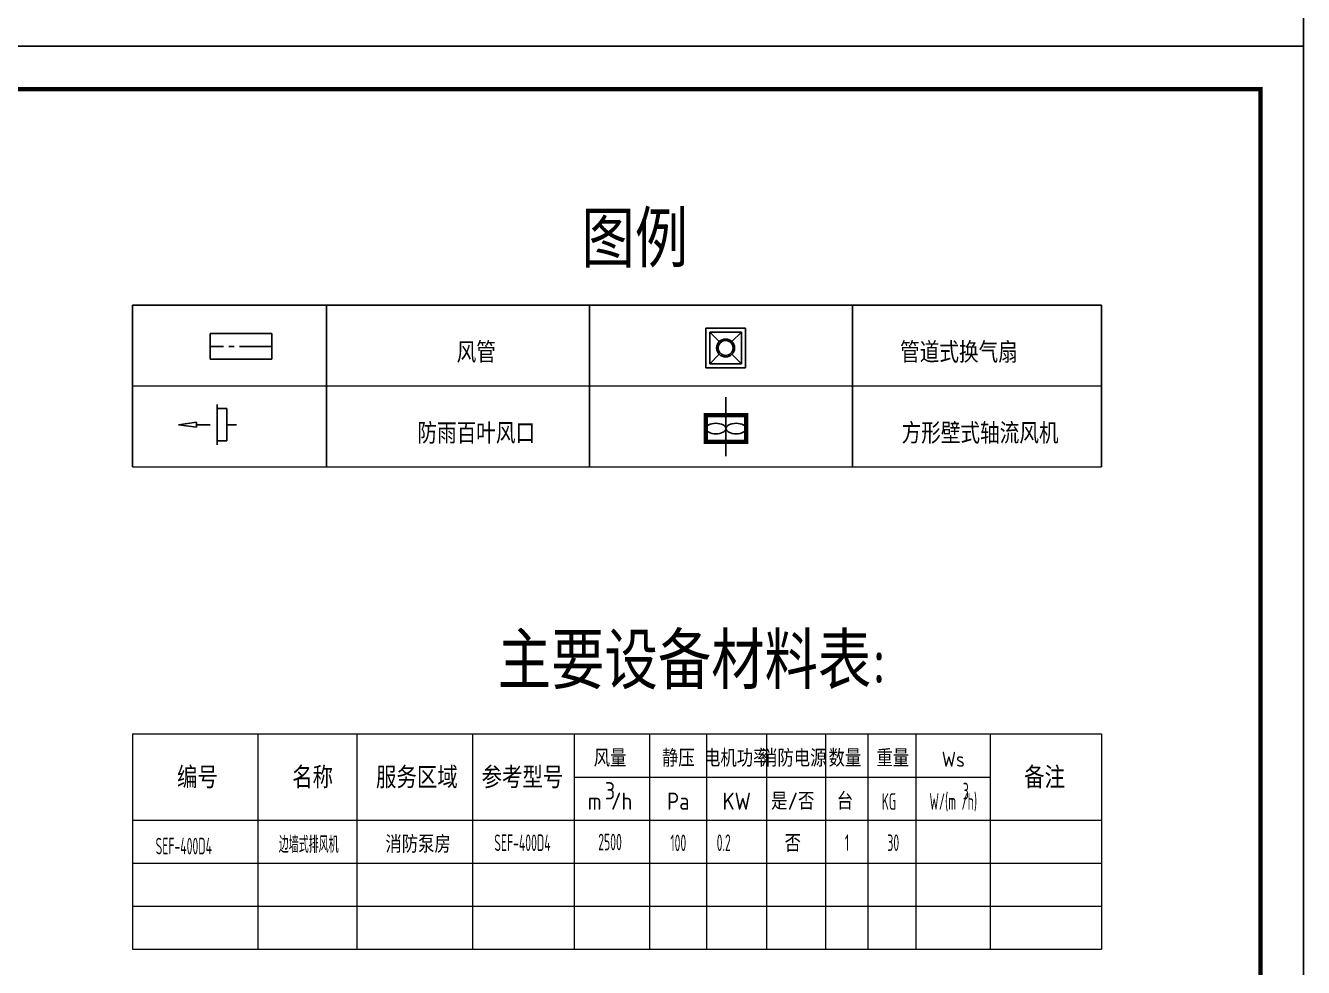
# Model space of a CAD drawing. Extents: x 5109802 to 7068445, y -422737 to 2032183.
# Drawn here: x 5139507 to 5169207, y -342689 to -320802 of the extents above; entities that cross this region are included whole.
import ezdxf
from ezdxf.enums import TextEntityAlignment as Align

# ---------------------------------------------------------------- set-up
doc = ezdxf.new("R2010")
doc.units = 0
doc.header["$LTSCALE"] = 1000
doc.header["$MEASUREMENT"] = 0
doc.linetypes.add('CENTER2', pattern=[1.125, 0.75, -0.125, 0.125, -0.125])
doc.layers.get('0').update_dxf_attribs({"linetype": 'CONTINUOUS'})
for name, color, linetype in [('DUCT-回风风口', 7, 'CONTINUOUS'), ('DUCT-送风中心线', 5, 'CENTER2'), ('DUCT-送风管', 4, 'CONTINUOUS'), ('PUB_TEXT', 7, 'CONTINUOUS'), ('TH_TITLE', 7, 'CONTINUOUS')]:
    doc.layers.add(name, color=color, linetype=linetype)
doc.styles.get("Standard").update_dxf_attribs({"font": 'SCEIE', "bigfont": 'SCEIC'})

# ---------------------------------------------------------------- blocks, each defined once
blk = doc.blocks.new('$风口$00000098')
for p, q in [((0, 200), (100, 200)), ((0, -200), (0, 200)), ((100, 250), (100, -250)), ((0, 0), (-100, 0)), ((172, 0), (315, 0)), ((315, 31), (500, 0)), ((315, 31), (315, -31)), ((315, -31), (500, 0)), ((100, -200), (0, -200))]:
    blk.add_line(p, q)

msp = doc.modelspace()

# ---------------------------------------------------------------- linework, layer by layer
at = {"color": 2}
for p, q in [((5155318.2, -328752.9), (5155318.2, -327834.4)), ((5155318.2, -327834.4), (5156236.7, -327834.4)), ((5156236.7, -328752.9), (5156236.7, -327834.4)), ((5155410.1, -328661), (5155410.1, -327926.3)), ((5155410.1, -327926.3), (5156144.8, -327926.3)), ((5155410.1, -327926.3), (5156144.8, -327926.3)), ((5156144.8, -328661), (5156144.8, -327926.3)), ((5155318.2, -328752.9), (5156236.7, -328752.9)), ((5155410.1, -328661), (5156144.8, -328661))]:
    msp.add_line(p, q, dxfattribs=at)
for p, q in [((5155410.1, -327926.3), (5155630.4, -328146.6)), ((5155924.5, -328146.6), (5156144.8, -327926.3)), ((5156236.7, -328446.6, 9177.7), (5156236.7, -328140.7, 9177.7)), ((5155410.1, -328661), (5155630.4, -328440.7)), ((5155924.5, -328440.7), (5156144.8, -328661))]:
    msp.add_line(p, q)
at = {"linetype": 'ByBlock'}
msp.add_line((5155785.4, -330158.1), (5155785.4, -329438), dxfattribs=at)
at = {"color": 2, "linetype": 'ByBlock'}
msp.add_line((5155785.4, -329438), (5155785.4, -330812.2), dxfattribs=at)
at = {"color": 2, "linetype": 'ByBlock', "const_width": 100}
msp.add_lwpolyline([(5155316, -329857), (5156256, -329857), (5156256, -330477), (5155316, -330477), (5155316, -329857)], dxfattribs=at)
at = {"extrusion": (0, 0, -1)}
for major_axis, start_param, end_param in [((0, 208), 3.1373587, 9.420544), ((-0.6, 173.3), 3.137413, 9.4205983)]:
    msp.add_ellipse((5155777.4, -328293.7), major_axis=major_axis, ratio=1, start_param=start_param, end_param=end_param, dxfattribs=at)
at = {"color": 2, "linetype": 'ByBlock'}
for centre in [(5155551, -330167), (5156021, -330167)]:
    msp.add_ellipse(centre, major_axis=(-235, 0), ratio=0.5235927, dxfattribs=at)
at = {"layer": 'DUCT-送风中心线'}
msp.add_line((5145230.6, -328259.7), (5143797.5, -328259.7), dxfattribs=at)
at = {"layer": 'DUCT-送风管'}
for p, q in [((5145230.6, -327961.7), (5143797.5, -327961.7)), ((5143797.5, -327961.7), (5143797.5, -328557.7)), ((5145230.6, -328557.7), (5145230.6, -327961.7)), ((5143797.5, -328557.7), (5145230.6, -328557.7))]:
    msp.add_line(p, q, dxfattribs=at)
at = {"layer": 'PUB_TEXT'}
for p, q in [((5141994.8, -327296), (5141994.8, -331055.1)), ((5141994.8, -327296), (5152614.2, -327296)), ((5146504.2, -327296), (5146504.2, -331055.1)), ((5152614.2, -327296), (5164514, -327296)), ((5152614.2, -327296), (5152614.2, -331055.1)), ((5158729.5, -327296), (5158729.5, -331055.1)), ((5164514, -327296), (5164514, -331055.1))]:
    msp.add_line(p, q, dxfattribs=at)
at = {"layer": 'PUB_TEXT', "lineweight": 0}
for p, q in [((5141994.8, -329175.6), (5152614.2, -329175.6)), ((5152614.2, -329175.6), (5164514, -329175.6)), ((5141994.8, -331055.1), (5152614.2, -331055.1)), ((5152614.2, -331055.1), (5164514, -331055.1)), ((5141994.8, -337264.5), (5164514, -337264.5)), ((5141994.8, -337264.5), (5141994.8, -342264.5)), ((5141994.8, -337264.5), (5141994.8, -342264.5)), ((5144906.4, -337264.5), (5144906.4, -342264.5)), ((5147205.6, -337264.5), (5147205.6, -342264.5)), ((5149892.2, -337264.5), (5149892.2, -342264.5)), ((5152257.8, -337264.5), (5152257.8, -342264.5)), ((5154004.9, -337264.5), (5154004.9, -342264.5)), ((5155337.1, -337264.5), (5155337.1, -342264.5)), ((5156729, -337264.5), (5156729, -342264.5)), ((5158100.6, -337264.5), (5158100.6, -342264.5)), ((5158100.6, -337264.5), (5158100.6, -342264.5)), ((5159086.8, -337264.5), (5159086.8, -342264.5)), ((5160197.8, -337264.5), (5160197.8, -342264.5)), ((5161924.7, -337264.5), (5161924.7, -342264.5)), ((5164514, -337264.5), (5164514, -342264.5)), ((5152257.8, -338264.5), (5161924.7, -338264.5)), ((5141994.8, -339264.5), (5164514, -339264.5)), ((5143514, -339264.5), (5164514, -339264.5)), ((5141994.8, -340264.5), (5164514, -340264.5)), ((5141994.8, -341264.5), (5164514, -341264.5)), ((5143514, -341264.5), (5164514, -341264.5)), ((5141994.8, -342264.5), (5164514, -342264.5))]:
    msp.add_line(p, q, dxfattribs=at)
at = {"layer": 'TH_TITLE'}
for points in [[(5109807.2, -321277.1), (5169207.2, -321277.1), (5169207.2, -279277.1), (5109807.2, -279277.1)], [(5109807.2, -363277.1), (5169207.2, -363277.1), (5169207.2, -321277.1), (5109807.2, -321277.1)]]:
    msp.add_lwpolyline(points, close=True, dxfattribs=at)
at = {"layer": 'TH_TITLE', "const_width": 100}
msp.add_lwpolyline([(5112307.2, -362277.1), (5168207.2, -362277.1), (5168207.2, -322277.1), (5112307.2, -322277.1)], close=True, dxfattribs=at)
at = {"layer": 'TH_TITLE', "const_width": 80}
msp.add_lwpolyline([(5168207.2, -362277.1), (5168207.2, -322277.1)], dxfattribs=at)

# ---------------------------------------------------------------- block references
at = {"layer": 'DUCT-回风风口', "color": 4, "xscale": 2.25, "yscale": -1.875, "zscale": 1.5, "rotation": 180}
msp.add_blockref('$风口$00000098', (5144185.1, -330079.2, 3900), dxfattribs=at)

# ---------------------------------------------------------------- texts
at = {"layer": 'PUB_TEXT', "lineweight": 0}
for s, p in [('图例', (5152427.7, -326426.4)), ('主要设备材料表:', (5150483.5, -336223.8))]:
    msp.add_text(s, height=1305.25, dxfattribs=at).set_placement(p)
for s, height, p in [('风管', 480, (5149981.8, -328638.6)), ('管道式换气扇', 480, (5161200.3, -328638.6)), ('防雨百叶风口', 480, (5149981.8, -330518.2)), ('方形壁式轴流风机', 480, (5161690.7, -330518.2)), ('风量', 400, (5153091.4, -338026.8)), ('静压', 400, (5154677.5, -338026.8)), ('电机功率', 400, (5156035.8, -338026.8)), ('消防电源', 400, (5157362.3, -338026.8)), ('数量', 400, (5158551.2, -338026.8)), ('重量', 400, (5159662.7, -338026.8)), ('Ws', 350, (5161068.7, -338026.8)), ('编号', 500, (5143502.1, -338526.8)), ('名称', 500, (5146179.8, -338526.8)), ('服务区域', 500, (5148601.7, -338526.8)), ('参考型号', 500, (5151055.3, -338526.8)), ('备注', 500, (5163190.3, -338526.8)), ('3', 400, (5153091.4, -338785.1)), ('m /h', 400, (5153091.4, -339026.8)), ('Pa', 400, (5154677.5, -339026.8)), ('KW', 400, (5156035.8, -339026.8)), ('是/否', 400, (5157338, -339026.8)), ('台', 400, (5158551.2, -339026.8)), ('消防泵房', 400, (5148630.6, -340026.8)), ('否', 400, (5157338, -340003.5))]:
    msp.add_text(s, height=height, dxfattribs=at).set_placement(p, align=Align.CENTER)
at = {"layer": 'PUB_TEXT', "width": 0.6}
for s, height, p in [('3', 385.8, (5161360.7, -338785.1)), ('KG', 385.82, (5159574, -339026.8)), ('W/(m /h)', 385.82, (5161068.7, -339026.8)), ('边墙式排风机', 385.82, (5146087.1, -340026.8)), ('SEF-400D4', 385.82, (5151055.3, -339984.5)), ('2500', 385.82, (5153091.4, -339967.4))]:
    msp.add_text(s, height=height, dxfattribs=at).set_placement(p, align=Align.CENTER)
for s, height, p in [('SEF-400D4', 385.82, (5142529.9, -340062)), ('100', 385.82, (5154493.4, -339988.1)), ('0.2', 385.82, (5155569.8, -339984.5)), ('1', 385.8, (5158551.2, -339984.5)), ('30', 385.82, (5159537.3, -339984.5))]:
    msp.add_text(s, height=height, dxfattribs=at).set_placement(p)

doc.saveas('drawing.dxf')
